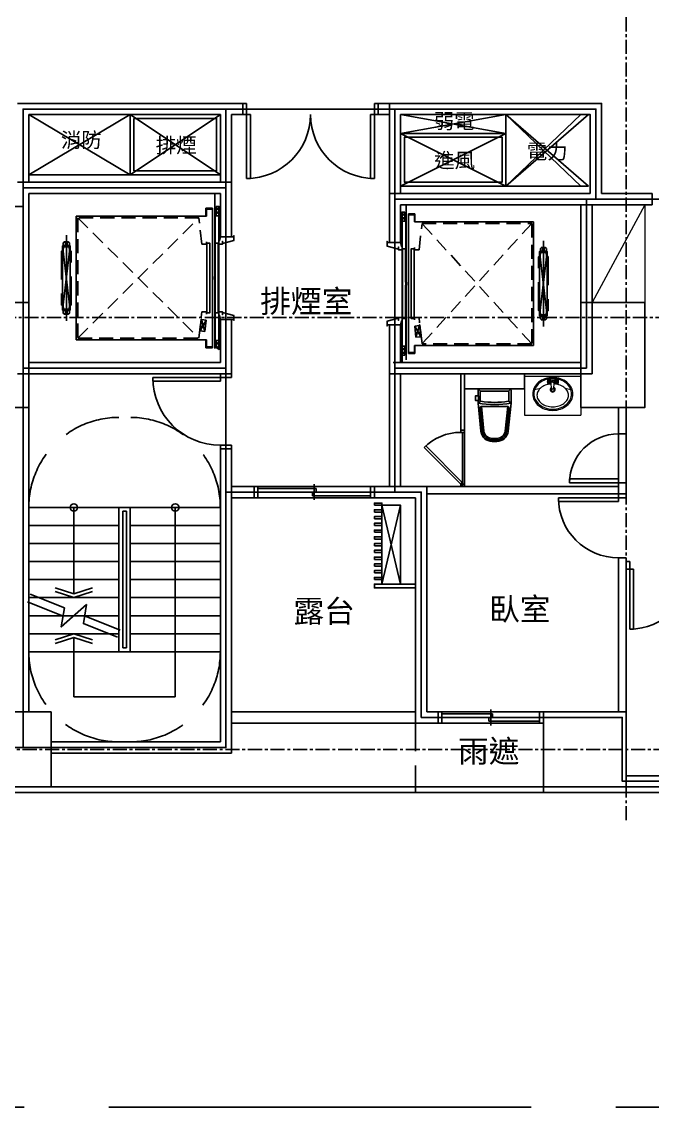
# Model space of a CAD drawing. Header units: millimetres. Extents: x -3377 to 119122, y -22007 to 15479.
# Drawn here: x 41051 to 41891, y 12158 to 13603 of the extents above; entities that cross this region are included whole.
import ezdxf
from ezdxf.enums import TextEntityAlignment as Align

# ---------------------------------------------------------------- set-up
doc = ezdxf.new("R2010")
doc.units = ezdxf.units.MM
doc.header["$LTSCALE"] = 150
doc.header["$MEASUREMENT"] = 0
for name, pattern in [('CENTER', [2, 1.25, -0.25, 0.25, -0.25]), ('CONTINOUS', [0]), ('DIVIDE2', [15.875, 6.35, -3.175, 0, -3.175, 0, -3.175]), ('DOT', [0.25, 0, -0.25]), ('HIDDEN', [0.375, 0.25, -0.125]), ('HIDDEN2', [0.1875, 0.125, -0.0625]), ('HIDDENX2', [0.75, 0.5, -0.25]), ('PHANTOM2', [31.75, 15.875, -3.175, 3.175, -3.175, 3.175, -3.175])]:
    doc.linetypes.add(name, pattern=pattern)
doc.layers.get('0').update_dxf_attribs({"plot": 0})
for name, color, linetype, plot in [('AREA', 3, 'Continuous', False), ('FUNITURE', 9, 'Continuous', False), ('S-ARCH', 252, 'Continuous', False)]:
    doc.layers.add(name, color=color, linetype=linetype, plot=plot)
for name, color, linetype in [('ASSLN', 8, 'Continuous'), ('BEAM', 251, 'DOT'), ('CENTER', 1, 'CENTER'), ('COL', 1, 'Continuous'), ('DIM1', 7, 'Continuous'), ('Duct', 1, 'Continuous'), ('FC-風管', 72, 'Continuous'), ('GRID', 5, 'CENTER'), ('HIDDEN', 2, 'HIDDEN'), ('OPEN', 4, 'Continuous'), ('OTHER', 4, 'Continuous'), ('STAIR', 4, 'Continuous'), ('STAIR3', 7, 'Continuous'), ('TEXT', 2, 'Continuous'), ('TOIL', 6, 'Continuous'), ('TOILET', 141, 'Continuous'), ('WALL', 2, 'Continuous'), ('WALL2', 3, 'Continuous'), ('WALL3', 4, 'Continuous'), ('機電修改', 1, 'Continuous')]:
    doc.layers.add(name, color=color, linetype=linetype)
doc.styles.add('HH', font='')
doc.styles.get('HH').set_extended_font_data('Microsoft JhengHei')

# ---------------------------------------------------------------- blocks, each defined once
blk = doc.blocks.new('A$C36C53BDF')
at = {"color": 252}
for p, q in [((-3272.06143, -199.13893), (-3407.06143, -279.13893)), ((-3407.06143, -199.13893), (-3272.06143, -279.13893)), ((-3272.06143, -199.13893), (-3407.06143, -279.13893)), ((-3407.06143, -199.13893), (-3272.06143, -279.13893)), ((-3152.06143, -199.13893), (-3272.06143, -279.13893)), ((-3152.06143, -279.13893), (-3272.06143, -199.13893)), ((-3272.06143, -199.13893), (-3272.06143, -279.13893)), ((-3152.06143, -199.13893), (-3272.06143, -279.13893)), ((-3152.06143, -279.13893), (-3272.06143, -199.13893)), ((-2772.06143, -224.13893), (-2772.06143, -199.13893)), ((-2772.06143, -224.13893), (-2912.06143, -294.13893)), ((-2772.06143, -294.13893), (-2912.06143, -224.13893)), ((-3152.06143, -279.13893), (-3407.06143, -279.13893)), ((-3152.06143, -279.13893), (-3407.06143, -279.13893)), ((-2672.06143, -294.13893), (-2912.06143, -294.13893)), ((-2672.06143, -294.13893), (-2912.06143, -294.13893)), ((-2829.56144, -622.13893), (-2829.56144, -694.13893)), ((-2827.06144, -694.13893), (-2827.06144, -622.13893)), ((-3347.06093, -837.14068), (-3347.06093, -722.14068)), ((-2722.06143, -1094.13893), (-3377.06143, -1094.13893)), ((-2367.06143, -1101.63893), (-3472.06143, -1101.63893))]:
    blk.add_line(p, q, dxfattribs=at)
at = {"color": 252, "ltscale": 10}
for p, q in [((-3153.91143, -333.63893), (-3153.91143, -321.63893)), ((-2910.21143, -341.13893), (-2910.21143, -329.13893)), ((-3153.91143, -499.63893), (-3153.91143, -511.63893)), ((-2910.21143, -507.13893), (-2910.21143, -529.13893))]:
    blk.add_line(p, q, dxfattribs=at)
at = {"color": 252, "linetype": 'HIDDEN2'}
for p, q in [((-3341.56143, -336.63893), (-3180.56143, -496.63893)), ((-3341.56143, -496.63893), (-3180.56143, -336.63893)), ((-2737.56143, -344.13893), (-2883.56143, -504.13893)), ((-2737.56143, -504.13893), (-2883.56143, -344.13893))]:
    blk.add_line(p, q, dxfattribs=at)
at = {"color": 252, "linetype": 'HIDDEN'}
blk.add_line((-2892.06143, -1009.13893), (-2892.06143, -1101.63893), dxfattribs=at)
at = {"color": 252}
for points in [[(-2772.06143, -199.13893), (-2912.06143, -224.13893)], [(-2912.06143, -199.13893), (-2772.06143, -224.13893), (-2912.06143, -224.13893)], [(-2672.06143, -199.13893), (-2772.06143, -294.13893)], [(-2672.06143, -294.13893), (-2772.06143, -199.13893)], [(-2772.06143, -224.13893), (-2772.06143, -294.13893)], [(-2912.06143, -294.13893), (-2672.06143, -294.13893)], [(-2912.06143, -719.13893), (-2937.06143, -719.13893), (-2937.06143, -824.13893), (-2912.06143, -824.13893), (-2912.06143, -719.13893), (-2937.06143, -824.13893), (-2937.06143, -719.13893), (-2912.06143, -824.13893)], [(-3322.26766, -829.08486), (-3347.06093, -837.14068), (-3371.8542, -829.08486)], [(-3322.26766, -834.08486), (-3347.06093, -842.14068), (-3371.8542, -834.08486)], [(-3371.8542, -898.19651), (-3347.06093, -890.14068), (-3322.26766, -898.19651)], [(-3371.8542, -903.19651), (-3347.06093, -895.14068), (-3322.26766, -903.19651)]]:
    blk.add_lwpolyline(points, dxfattribs=at)
at = {"color": 252, "linetype": 'PHANTOM2'}
for points in [[(-3162.56143, -416.63893), (-3162.56143, -325.13893), (-3170.56143, -325.13893), (-3170.56143, -334.13893), (-3344.06143, -334.13893), (-3344.06143, -499.13893), (-3170.56143, -499.13893), (-3170.56143, -508.13893), (-3162.56143, -508.13893), (-3162.56143, -416.63893)], [(-2901.56143, -424.13893), (-2901.56143, -332.63893), (-2893.56143, -332.63893), (-2893.56143, -341.63893), (-2735.06143, -341.63893), (-2735.06143, -506.63893), (-2893.56143, -506.63893), (-2893.56143, -515.63893), (-2901.56143, -515.63893), (-2901.56143, -424.13893)]]:
    blk.add_lwpolyline(points, dxfattribs=at)
at = {"color": 252, "linetype": 'DIVIDE2'}
for points in [[(-3171.16143, -499.13893), (-3171.16143, -509.53893), (-3162.56143, -509.53893), (-3162.56143, -323.73893), (-3171.16143, -323.73893), (-3171.16143, -334.13893)], [(-3153.09143, -466.83227), (-3153.09143, -509.13893), (-3159.09143, -509.13893), (-3159.09143, -324.13893), (-3153.09143, -324.13893), (-3153.09143, -366.4456)], [(-2911.03143, -474.33227), (-2911.03143, -516.63893), (-2905.03143, -516.63893), (-2905.03143, -331.63893), (-2911.03143, -331.63893), (-2911.03143, -373.9456)], [(-2892.96143, -506.63893), (-2892.96143, -517.03893), (-2901.56143, -517.03893), (-2901.56143, -331.23893), (-2892.96143, -331.23893), (-2892.96143, -341.63893)]]:
    blk.add_lwpolyline(points, dxfattribs=at)
at = {"color": 252, "linetype": 'PHANTOM2'}
for points in [[(-3159.56143, -504.13893), (-3159.56143, -329.13893), (-3154.26143, -329.13893), (-3154.26143, -504.13893)], [(-2904.56143, -511.63893), (-2904.56143, -336.63893), (-2909.86143, -336.63893), (-2909.86143, -511.63893)]]:
    blk.add_lwpolyline(points, close=True, dxfattribs=at)
at = {"color": 252, "ltscale": 10}
for points in [[(-3157.59143, -333.63893), (-3157.59143, -321.63893), (-3153.59143, -321.63893), (-3153.59143, -333.63893)], [(-2906.53143, -341.13893), (-2906.53143, -329.13893), (-2910.53143, -329.13893), (-2910.53143, -341.13893)], [(-3170.06143, -463.13893), (-3170.06143, -370.13893), (-3166.26143, -370.13893), (-3166.26143, -463.13893)], [(-2894.06143, -470.63893), (-2894.06143, -377.63893), (-2897.86143, -377.63893), (-2897.86143, -470.63893)], [(-3157.59143, -499.63893), (-3157.59143, -509.13893), (-3153.59143, -511.63893), (-3153.59143, -499.63893)], [(-2906.53143, -507.13893), (-2906.53143, -519.13893), (-2910.53143, -519.13893), (-2910.53143, -507.13893)]]:
    blk.add_lwpolyline(points, close=True, dxfattribs=at)
at = {"color": 252, "linetype": 'HIDDEN2'}
for points in [[(-3170.56143, -368.63893), (-3170.56143, -371.63893), (-3176.56143, -371.63893), (-3180.56143, -336.63893), (-3341.56143, -336.63893), (-3341.56143, -496.63893), (-3180.56143, -496.63893), (-3176.56143, -461.63893), (-3170.56143, -461.63893), (-3170.56143, -464.63893)], [(-2893.56143, -376.13893), (-2893.56143, -379.13893), (-2887.56143, -379.13893), (-2883.56143, -344.13893), (-2737.56143, -344.13893), (-2737.56143, -504.13893), (-2883.56143, -504.13893), (-2887.56143, -469.13893), (-2893.56143, -469.13893), (-2893.56143, -472.13893)], [(-3177.26648, -472.01595), (-3177.18169, -471.27075), (-3177.67849, -471.21423), (-3179.54384, -487.60845), (-3179.04705, -487.66497), (-3178.96226, -486.91978)], [(-3172.50393, -487.65462), (-3178.96226, -486.91978), (-3170.80815, -472.75078), (-3178.96226, -486.91978), (-3172.50393, -487.65462), (-3170.80815, -472.75078), (-3177.26648, -472.01595), (-3178.96226, -486.91978), (-3177.26648, -472.01595), (-3172.50393, -487.65462)], [(-2891.6053, -495.52844), (-2885.14548, -494.8068), (-2893.27061, -480.62117), (-2885.14548, -494.8068), (-2891.6053, -495.52844), (-2893.27061, -480.62117), (-2886.81079, -479.89953), (-2885.14548, -494.8068), (-2886.81079, -479.89953), (-2891.6053, -495.52844)], [(-2886.81079, -479.89953), (-2886.89406, -479.15417), (-2886.39715, -479.09866), (-2884.56531, -495.49666), (-2885.06221, -495.55217), (-2885.14548, -494.8068)]]:
    blk.add_lwpolyline(points, dxfattribs=at)
at = {"color": 252, "ltscale": 10}
for points in [[(-3152.06143, -360.13893), (-3152.06143, -361.63893), (-3153.26143, -367.23893), (-3154.26143, -367.23893), (-3154.26143, -371.63893), (-3149.26143, -371.63893), (-3149.26143, -367.73893), (-3149.26143, -370.63893), (-3134.06143, -366.63893), (-3134.06143, -360.13893), (-3134.06143, -361.63893), (-3137.06143, -361.63893), (-3137.06143, -360.13893), (-3137.06143, -361.63893), (-3152.06143, -361.63893)], [(-3362.06143, -373.63893), (-3352.06143, -373.63893), (-3362.06143, -459.63893), (-3352.06143, -373.63893), (-3362.06143, -373.63893), (-3362.06143, -459.63893), (-3352.06143, -459.63893), (-3352.06143, -373.63893), (-3352.06143, -459.63893), (-3362.06143, -373.63893)], [(-3159.86143, -416.63893), (-3159.86143, -414.83893), (-3158.76143, -414.83893), (-3158.76143, -370.13893), (-3154.76143, -370.13893), (-3154.76143, -463.13893), (-3158.76143, -463.13893), (-3158.76143, -418.43893), (-3159.86143, -418.43893), (-3159.86143, -416.63893)], [(-2912.06143, -367.63893), (-2912.06143, -369.13893), (-2910.86143, -374.73893), (-2909.86143, -374.73893), (-2909.86143, -379.13893), (-2914.86143, -379.13893), (-2914.86143, -375.23893), (-2914.86143, -378.13893), (-2930.06143, -374.13893), (-2930.06143, -367.63893), (-2930.06143, -369.13893), (-2927.06143, -369.13893), (-2927.06143, -367.63893), (-2927.06143, -369.13893), (-2912.06143, -369.13893)], [(-2904.26143, -424.13893), (-2904.26143, -422.33893), (-2905.36143, -422.33893), (-2905.36143, -377.63893), (-2909.36143, -377.63893), (-2909.36143, -470.63893), (-2905.36143, -470.63893), (-2905.36143, -425.93893), (-2904.26143, -425.93893), (-2904.26143, -424.13893)], [(-2717.06143, -381.13893), (-2727.06143, -381.13893), (-2717.06143, -467.13893), (-2727.06143, -381.13893), (-2717.06143, -381.13893), (-2717.06143, -467.13893), (-2727.06143, -467.13893), (-2727.06143, -381.13893), (-2727.06143, -467.13893), (-2717.06143, -381.13893)], [(-3152.06143, -473.13893), (-3152.06143, -471.63893), (-3153.26143, -466.03893), (-3154.26143, -466.03893), (-3154.26143, -461.63893), (-3149.26143, -461.63893), (-3149.26143, -465.53893), (-3149.26143, -462.63893), (-3134.06143, -466.63893), (-3134.06143, -473.13893), (-3134.06143, -471.63893), (-3137.06143, -471.63893), (-3137.06143, -473.13893), (-3137.06143, -471.63893), (-3152.06143, -471.63893)], [(-2912.06143, -480.63893), (-2912.06143, -479.13893), (-2910.86143, -473.53893), (-2909.86143, -473.53893), (-2909.86143, -469.13893), (-2914.86143, -469.13893), (-2914.86143, -473.03893), (-2914.86143, -470.13893), (-2930.06143, -474.13893), (-2930.06143, -480.63893), (-2930.06143, -479.13893), (-2927.06143, -479.13893), (-2927.06143, -480.63893), (-2927.06143, -479.13893), (-2912.06143, -479.13893)]]:
    blk.add_lwpolyline(points, dxfattribs=at)
for points in [[(-3353.06143, -373.18893), (-3361.06143, -373.18893), (-3361.06143, -369.83893), (-3359.56143, -368.33893), (-3358.16143, -368.33893), (-3358.16143, -371.93893, 0.4142135624), (-3357.96143, -372.13893), (-3356.16143, -372.13893, 0.4142135624), (-3355.96143, -371.93893), (-3355.96143, -368.33893), (-3354.56143, -368.33893), (-3353.06143, -369.83893), (-3353.06143, -373.63893), (-3361.06143, -373.63893), (-3361.06143, -373.18893)], [(-2726.06143, -380.68893), (-2718.06143, -380.68893), (-2718.06143, -377.33893), (-2719.56143, -375.83893), (-2720.96143, -375.83893), (-2720.96143, -379.43893, -0.4142135624), (-2721.16143, -379.63893), (-2722.96143, -379.63893, -0.4142135624), (-2723.16143, -379.43893), (-2723.16143, -375.83893), (-2724.56143, -375.83893), (-2726.06143, -377.33893), (-2726.06143, -381.13893), (-2718.06143, -381.13893), (-2718.06143, -380.68893)], [(-3353.06143, -460.08893), (-3361.06143, -460.08893), (-3361.06143, -463.43893), (-3359.56143, -464.93893), (-3358.16143, -464.93893), (-3358.16143, -461.33893, -0.4142135624), (-3357.96143, -461.13893), (-3356.16143, -461.13893, -0.4142135624), (-3355.96143, -461.33893), (-3355.96143, -464.93893), (-3354.56143, -464.93893), (-3353.06143, -463.43893), (-3353.06143, -459.63893), (-3361.06143, -459.63893), (-3361.06143, -460.08893)], [(-2726.06143, -467.58893), (-2718.06143, -467.58893), (-2718.06143, -470.93893), (-2719.56143, -472.43893), (-2720.96143, -472.43893), (-2720.96143, -468.83893, 0.4142135624), (-2721.16143, -468.63893), (-2722.96143, -468.63893, 0.4142135624), (-2723.16143, -468.83893), (-2723.16143, -472.43893), (-2724.56143, -472.43893), (-2726.06143, -470.93893), (-2726.06143, -467.13893), (-2718.06143, -467.13893), (-2718.06143, -467.58893)]]:
    blk.add_lwpolyline(points, format="xyb", dxfattribs=at)
for centre in [(-3155.39143, -325.13893), (-3155.39143, -325.13893), (-3155.39143, -330.13893), (-3155.39143, -330.13893), (-2908.73143, -332.63893), (-2908.73143, -332.63893), (-2908.73143, -337.63893), (-2908.73143, -337.63893), (-3155.39143, -503.13893), (-3155.39143, -503.13893), (-3155.39143, -508.13893), (-3155.39143, -508.13893), (-2908.73143, -510.63893), (-2908.73143, -510.63893), (-2908.73143, -515.63893), (-2908.73143, -515.63893)]:
    blk.add_circle(centre, 0.425, dxfattribs=at)
at = {"color": 252}
for centre in [(-3347.06069, -722.14069), (-3212.06027, -722.14068)]:
    blk.add_circle(centre, 5, dxfattribs=at)
at = {"color": 252, "linetype": 'HIDDENX2'}
for centre, start, end in [((-3287.06093, -722.14097), 90.00073809, 179.99986305), ((-3272.06077, -722.14097), 0.00013695, 89.99926191), ((-3287.06093, -914.13893), 180.00083621, 270.00333719), ((-3272.04452, -914.13893), 269.99666281, 359.99916379)]:
    blk.add_arc(centre, 120, start, end, dxfattribs=at)
at = {"layer": 'AREA', "color": 252}
for points in [[(-3734.56144, -1041.63893), (-3144.56143, -1041.63893), (-3144.56143, -701.63893), (-2884.56143, -701.63893), (-2884.56143, -726.63893), (-2884.56143, -1001.63893), (-2727.06143, -1001.63893), (-2617.06143, -1001.63893), (-2617.06143, -1086.63893), (-1609.56143, -1086.63893), (-1609.56143, -766.63893), (-1747.06143, -766.63893), (-1747.06143, -456.63893), (-1609.56143, -456.63893), (-1609.56143, 48.36107)], [(-2652.06143, -191.63893), (-3414.56143, -191.63893), (-3414.56143, -1041.63893), (-3144.56143, -1041.63893), (-3144.56143, -701.63893), (-2919.56143, -701.63893), (-2919.56143, -311.63893), (-2652.06143, -311.63893), (-2652.06143, -191.63893)]]:
    blk.add_lwpolyline(points, dxfattribs=at)
for points in [[(-3284.56143, 33.36107), (-3414.56143, 33.36107), (-3414.56143, 118.36107), (-3639.56143, 118.36107), (-3639.56143, -321.63893), (-3414.56143, -321.63893), (-3414.56143, -296.63893), (-3414.56143, -191.63893), (-3144.56143, -191.63893), (-2929.56143, -191.63893), (-2652.06143, -191.63893), (-2652.06143, -311.63893), (-2412.06143, -311.63893), (-2412.06143, 118.36107), (-2652.06143, 118.36107), (-2652.06143, 33.36107)], [(-3414.56143, -1041.63893), (-3144.56143, -1041.63893), (-3144.56143, -709.13893), (-3144.56143, -701.63893), (-2919.56143, -701.63893), (-2919.56143, -536.63893), (-2919.56143, -311.63893), (-2652.06143, -311.63893), (-2652.06143, -191.63893), (-3414.56143, -191.63893), (-3414.56143, -296.63893), (-3144.56143, -296.63893), (-3144.56143, -536.63893), (-3414.56143, -536.63893)], [(-3144.56143, -296.63893), (-3414.56143, -296.63893), (-3414.56143, -191.63893), (-3144.56143, -191.63893)], [(-2919.56143, -311.63893), (-2652.06143, -311.63893), (-2652.06143, -191.63893), (-2919.56143, -191.63893)], [(-2664.56143, -536.63893), (-2919.56143, -536.63893), (-2919.56143, -311.63893), (-2664.56143, -311.63893)], [(-3734.56144, -1086.63893), (-3734.56144, -1041.63893), (-3472.06143, -1041.63893), (-3414.56143, -1041.63893), (-3414.56143, -536.63893), (-3414.56143, -321.63893), (-3639.56143, -321.63893), (-3639.56143, -456.63893), (-4289.56143, -456.63893), (-4289.56143, -1086.63893), (-3757.06144, -1086.63893)], [(-3144.56143, -1041.63893), (-3414.56143, -1041.63893), (-3414.56143, -536.63893), (-3144.56143, -536.63893)]]:
    blk.add_lwpolyline(points, close=True, dxfattribs=at)
at = {"layer": 'ASSLN', "color": 252}
for points in [[(-2947.06143, -719.13893), (-2947.06143, -716.13893), (-2937.06143, -716.13893), (-2937.06143, -719.13893)], [(-2947.06143, -728.13893), (-2947.06143, -725.13893), (-2937.06143, -725.13893), (-2937.06143, -728.13893)], [(-2947.06143, -737.13893), (-2947.06143, -734.13893), (-2937.06143, -734.13893), (-2937.06143, -737.13893)], [(-2947.06143, -746.13893), (-2947.06143, -743.13893), (-2937.06143, -743.13893), (-2937.06143, -746.13893)], [(-2947.06143, -755.13893), (-2947.06143, -752.13893), (-2937.06143, -752.13893), (-2937.06143, -755.13893)], [(-2947.06143, -764.13893), (-2947.06143, -761.13893), (-2937.06143, -761.13893), (-2937.06143, -764.13893)], [(-2947.06143, -773.13893), (-2947.06143, -770.13893), (-2937.06143, -770.13893), (-2937.06143, -773.13893)], [(-2947.06143, -782.13893), (-2947.06143, -779.13893), (-2937.06143, -779.13893), (-2937.06143, -782.13893)], [(-2947.06143, -791.13893), (-2947.06143, -788.13893), (-2937.06143, -788.13893), (-2937.06143, -791.13893)], [(-2947.06143, -800.13893), (-2947.06143, -797.13893), (-2937.06143, -797.13893), (-2937.06143, -800.13893)], [(-2947.06143, -809.13893), (-2947.06143, -806.13893), (-2937.06143, -806.13893), (-2937.06143, -809.13893)], [(-2947.06143, -818.13893), (-2947.06143, -815.13893), (-2937.06143, -815.13893), (-2937.06143, -818.13893)]]:
    blk.add_lwpolyline(points, close=True, dxfattribs=at)
blk.add_lwpolyline([(-2892.06143, -829.13893), (-2947.06143, -829.13893), (-2947.06143, -824.13893), (-2892.06143, -824.13893)], dxfattribs=at)
at = {"layer": 'BEAM', "color": 252, "linetype": 'HIDDEN'}
for p, q in [((-3159.56143, -304.13893), (-3159.56143, -529.13893)), ((-2904.56143, -319.13893), (-2904.56143, -529.13893))]:
    blk.add_line(p, q, dxfattribs=at)
at = {"layer": 'CENTER', "color": 252}
for p, q in [((-3357.06143, -473.71582), (-3357.06143, -359.56205)), ((-2722.06143, -481.21582), (-2722.06143, -367.06205))]:
    blk.add_line(p, q, dxfattribs=at)
at = {"layer": 'COL', "color": 252}
for points in [[(-3492.06143, -449.13893), (-3407.06143, -449.13893), (-3407.06143, -589.13893), (-3492.06143, -589.13893)], [(-2672.06143, -449.1421), (-2587.06143, -449.1421), (-2587.06143, -589.13893), (-2672.06143, -589.13893)], [(-3377.06143, -994.13893), (-3487.06143, -994.13893), (-3487.06143, -1094.13893), (-3377.06143, -1094.13893)], [(-2722.06143, -994.13893), (-2612.06143, -994.13893), (-2612.06143, -1094.13893), (-2722.06143, -1094.13893)]]:
    blk.add_lwpolyline(points, close=True, dxfattribs=at)
at = {"layer": 'DIM1', "color": 252}
blk.add_line((-2722.06143, -1094.13893), (-2722.06143, -1101.63893), dxfattribs=at)
at = {"layer": 'Duct', "color": 252, "linetype": 'CENTER', "ltscale": 3}
blk.add_lwpolyline([(-6745.41025, -1520.6234), (-6745.39857, -263.40182), (-6745.41634, 1324.09069), (-937.16143, 1323.96107), (-937.68053, -263.48932), (-938.09514, -1520.6234), (-3919.88184, -1520.62051)], close=True, dxfattribs=at)
blk.add_lwpolyline([(-6745.41025, -1520.6234), (-6745.39857, -263.40182), (-6745.41634, 1324.09069), (-937.16143, 1323.96107), (-937.68053, -263.48932), (-938.09514, -1520.6234), (-3919.88184, -1520.62051)], close=True, dxfattribs=at)
at = {"layer": 'FC-風管', "color": 252, "elevation": 1.07354}
blk.add_lwpolyline([(-3267.06143, -204.13893), (-3157.06143, -204.13893), (-3157.06143, -274.13893), (-3267.06143, -274.13893)], close=True, dxfattribs=at)
at = {"layer": 'FC-風管', "color": 252}
blk.add_lwpolyline([(-2907.06143, -289.13893), (-2907.06143, -229.13893), (-2777.06143, -229.13893), (-2777.06143, -289.13893), (-2907.19559, -289.13893)], dxfattribs=at)
at = {"layer": 'FUNITURE', "color": 252, "lineweight": 5, "ltscale": 0.5}
blk.add_lwpolyline([(-2587.06143, -319.13893), (-2587.06143, -449.1421), (-2657.06143, -449.1421), (-2657.06143, -319.13893), (-2587.06143, -319.13893), (-2657.06143, -449.1421)], dxfattribs=at)
at = {"layer": 'GRID', "color": 252, "ltscale": 0.1}
for p, q in [((-2612.06143, -1138.31489), (-2612.06143, 1532.02051)), ((-4852.80253, -469.13893), (-1061.07926, -469.13893)), ((-4885.30253, -1044.13893), (-1093.57926, -1044.13893))]:
    blk.add_line(p, q, dxfattribs=at)
at = {"layer": 'HIDDEN', "color": 252}
for points in [[(-3363.56143, -381.13893), (-3363.56143, -452.13893, 0.4142135624), (-3363.06143, -452.63893), (-3361.61393, -452.63893, -0.3853135861), (-3361.11641, -453.08918), (-3360.65646, -457.68869, 0.3853135861), (-3360.15894, -458.13893), (-3353.96393, -458.13893, 0.3853135861), (-3353.46641, -457.68869), (-3353.00646, -453.08918, -0.3853135861), (-3352.50894, -452.63893), (-3351.06143, -452.63893, 0.4142135624), (-3350.56143, -452.13893), (-3350.56143, -381.13893, 0.4142135624), (-3351.06143, -380.63893), (-3352.50894, -380.63893, -0.3853135861), (-3353.00646, -380.18869), (-3353.46641, -375.58918, 0.3853135861), (-3353.96393, -375.13893), (-3360.15894, -375.13893, 0.3853135861), (-3360.65646, -375.58918), (-3361.11641, -380.18869, -0.3853135861), (-3361.61393, -380.63893), (-3363.06143, -380.63893, 0.4142135624), (-3363.56143, -381.13893, 1)], [(-2715.56143, -388.63893), (-2715.56143, -459.63893, -0.4142135624), (-2716.06143, -460.13893), (-2717.50894, -460.13893, 0.3853135861), (-2718.00646, -460.58918), (-2718.46641, -465.18869, -0.3853135861), (-2718.96393, -465.63893), (-2725.15894, -465.63893, -0.3853135861), (-2725.65646, -465.18869), (-2726.11641, -460.58918, 0.3853135861), (-2726.61393, -460.13893), (-2728.06143, -460.13893, -0.4142135624), (-2728.56143, -459.63893), (-2728.56143, -388.63893, -0.4142135624), (-2728.06143, -388.13893), (-2726.61393, -388.13893, 0.3853135861), (-2726.11641, -387.68869), (-2725.65646, -383.08918, -0.3853135861), (-2725.15894, -382.63893), (-2718.96393, -382.63893, -0.3853135861), (-2718.46641, -383.08918), (-2718.00646, -387.68869, 0.3853135861), (-2717.50894, -388.13893), (-2716.06143, -388.13893, -0.4142135624), (-2715.56143, -388.63893, -1)]]:
    blk.add_lwpolyline(points, format="xyb", dxfattribs=at)
at = {"layer": 'OPEN', "color": 252, "linetype": 'Continuous'}
for p, q in [((-3117.06143, -184.13893), (-3122.06143, -184.13893)), ((-3117.06143, -199.13893), (-3117.06143, -184.13893)), ((-2947.06143, -199.13893), (-2947.06143, -184.13893)), ((-2947.06143, -184.13893), (-2942.06143, -184.13893)), ((-3122.06143, -199.13893), (-3117.06143, -199.13893)), ((-3117.06143, -199.13893), (-3117.06143, -284.13893)), ((-3112.06143, -199.13893), (-3117.06143, -199.13893)), ((-3112.06143, -284.13893), (-3112.06143, -199.13893)), ((-2952.06143, -284.13893), (-2952.06143, -199.13893)), ((-2952.06143, -199.13893), (-2947.06143, -199.13893)), ((-2942.06143, -199.13893), (-2947.06143, -199.13893)), ((-2947.06143, -199.13893), (-2947.06143, -284.13893)), ((-3117.06143, -284.13893), (-3112.06143, -284.13893)), ((-2947.06143, -284.13893), (-2952.06143, -284.13893)), ((-3152.06143, -549.13893), (-3242.06143, -549.13893)), ((-3242.06143, -549.13893), (-3242.06143, -554.13893)), ((-3152.06143, -544.13893), (-3152.06143, -549.13893)), ((-3152.06143, -549.13893), (-3137.06143, -549.13893)), ((-3152.06143, -554.13893), (-3152.06143, -549.13893)), ((-3137.06143, -549.13893), (-3137.06143, -544.13893)), ((-3242.06143, -554.13893), (-3152.06143, -554.13893)), ((-2832.06144, -619.13893), (-2832.06144, -622.13893)), ((-2827.06144, -622.13893), (-2827.06144, -619.13893)), ((-2622.06143, -619.13893), (-2622.06143, -624.13893)), ((-2612.06143, -624.13893), (-2612.06143, -619.13893)), ((-2832.06144, -622.13893), (-2827.06144, -622.13893)), ((-2622.06143, -624.13893), (-2612.06143, -624.13893)), ((-2622.06143, -689.13893), (-2622.06143, -624.13893)), ((-2612.06143, -624.13893), (-2612.06143, -689.13893)), ((-3152.06143, -644.13893), (-3152.06143, -639.13893)), ((-3152.06143, -639.13893), (-3137.06143, -639.13893)), ((-3137.06143, -639.13893), (-3137.06143, -644.13893)), ((-2880.8518, -642.34856), (-2878.73048, -640.22724)), ((-2832.06144, -691.13893), (-2880.8518, -642.34856)), ((-2878.73048, -640.22724), (-2829.94012, -689.01761)), ((-2829.94012, -689.01761), (-2832.06144, -691.13893)), ((-2832.06144, -694.13893), (-2832.06144, -691.13893)), ((-2832.06144, -691.13893), (-2827.06144, -691.13893)), ((-2827.06144, -691.13893), (-2827.06144, -694.13893)), ((-2687.06143, -689.13893), (-2687.06143, -684.13893)), ((-2687.06143, -684.13893), (-2622.06143, -684.13893)), ((-2622.06143, -689.13893), (-2687.06143, -689.13893)), ((-2622.06143, -684.13893), (-2622.06143, -689.13893)), ((-2622.06143, -694.13893), (-2622.06143, -689.13893)), ((-2622.06143, -689.13893), (-2612.06143, -689.13893)), ((-2612.06143, -689.13893), (-2612.06143, -694.13893)), ((-2622.06143, -704.13893), (-2622.06143, -709.13893)), ((-2612.06143, -709.13893), (-2612.06143, -704.13893)), ((-2622.06143, -709.13893), (-2702.06143, -709.13893)), ((-2702.06143, -709.13893), (-2702.06143, -714.13893)), ((-2702.06143, -714.13893), (-2622.06143, -714.13893)), ((-2622.06143, -709.13893), (-2612.06143, -709.13893)), ((-2622.06143, -714.13893), (-2622.06143, -709.13893)), ((-2622.06143, -794.13893), (-2622.06143, -789.13893)), ((-2622.06143, -789.13893), (-2612.06143, -789.13893)), ((-2612.06143, -789.13893), (-2612.06143, -794.13893)), ((-2607.06143, -794.13893), (-2612.06143, -794.13893)), ((-2607.06143, -804.13893), (-2607.06143, -794.13893)), ((-2612.06143, -804.13893), (-2607.06143, -804.13893)), ((-2607.06143, -804.13893), (-2607.06143, -884.13893)), ((-2602.06143, -804.13893), (-2607.06143, -804.13893)), ((-2602.06143, -884.13893), (-2602.06143, -804.13893)), ((-2607.06143, -884.13893), (-2602.06143, -884.13893)), ((-2862.06143, -994.13893, 1.07354), (-2857.06143, -994.13893, 1.07354)), ((-2857.06143, -994.13893, 1.07354), (-2857.06143, -1009.13893, 1.07354)), ((-2727.06143, -994.13893, 1.07354), (-2857.06143, -994.13893, 1.07354)), ((-2857.06143, -996.63893, 1.07354), (-2789.56143, -996.63893, 1.07354)), ((-2792.06143, -1012.13893, 1.07354), (-2792.06143, -991.13893, 1.07354)), ((-2789.56143, -996.63893, 1.07354), (-2789.56143, -1001.63893, 1.07354)), ((-2722.06143, -994.13893, 1.07354), (-2727.06143, -994.13893, 1.07354)), ((-2727.06143, -994.13893, 1.07354), (-2727.06143, -1009.13893, 1.07354)), ((-2857.06143, -1009.13893, 1.07354), (-2862.06143, -1009.13893, 1.07354)), ((-2727.06143, -1001.63893, 1.07354), (-2857.06143, -1001.63893, 1.07354)), ((-2857.06143, -1009.13893, 1.07354), (-2727.06143, -1009.13893, 1.07354)), ((-2794.56143, -1006.63893, 1.07354), (-2794.56143, -1001.63893, 1.07354)), ((-2727.06143, -1006.63893, 1.07354), (-2794.56143, -1006.63893, 1.07354)), ((-2727.06143, -1009.13893, 1.07354), (-2722.06143, -1009.13893, 1.07354))]:
    blk.add_line(p, q, dxfattribs=at)
at = {"layer": 'OPEN', "color": 252}
for p, q in [((-2832.06144, -619.13893), (-2832.06143, -544.13893)), ((-2827.06144, -619.13893), (-2827.06143, -544.13893)), ((-2832.06144, -619.13892), (-2827.06144, -619.13892))]:
    blk.add_line(p, q, dxfattribs=at)
at = {"layer": 'OPEN', "color": 252, "linetype": 'Continuous', "lineweight": -2}
for p, q in [((-3027.06143, -712.13893, 1.07354), (-3027.06143, -691.13893, 1.07354)), ((-3107.06143, -694.13893, 1.07354), (-3102.06143, -694.13893, 1.07354)), ((-3102.06143, -694.13893, 1.07354), (-3102.06143, -709.13893, 1.07354)), ((-2952.06143, -694.13893, 1.07354), (-3102.06143, -694.13893, 1.07354)), ((-3102.06143, -696.63893, 1.07354), (-3024.56143, -696.63893, 1.07354)), ((-2952.06143, -701.63893, 1.07354), (-3102.06143, -701.63893, 1.07354)), ((-3029.56143, -706.63893, 1.07354), (-3029.56143, -701.63893, 1.07354)), ((-2952.06143, -706.63893, 1.07354), (-3029.56143, -706.63893, 1.07354)), ((-3024.56143, -696.63893, 1.07354), (-3024.56143, -701.63893, 1.07354)), ((-2947.06143, -694.13893, 1.07354), (-2952.06143, -694.13893, 1.07354)), ((-2952.06143, -694.13893, 1.07354), (-2952.06143, -709.13893, 1.07354)), ((-3102.06143, -709.13893, 1.07354), (-3107.06143, -709.13893, 1.07354)), ((-3102.06143, -709.13893, 1.07354), (-2952.06143, -709.13893, 1.07354)), ((-2952.06143, -709.13893, 1.07354), (-2947.06143, -709.13893, 1.07354))]:
    blk.add_line(p, q, dxfattribs=at)
at = {"layer": 'OPEN', "color": 252, "linetype": 'Continuous'}
for centre, radius, start, end in [((-3117.06143, -199.13893), 85, 270, 0), ((-2947.06143, -199.13893), 85, 180, 270), ((-3152.06143, -549.13893), 90, 180, 270), ((-2832.06144, -691.13893), 69, 90, 135), ((-2622.06143, -689.13893), 65, 90, 180), ((-2622.06143, -709.13893), 80, 180, 270), ((-2607.06143, -804.13893), 80, 270, 0)]:
    blk.add_arc(centre, radius, start, end, dxfattribs=at)
at = {"layer": 'OTHER', "color": 252}
for p, q in [((-3408.91789, -847.78375), (-3361.33627, -866.8164)), ((-3285.20397, -885.4983), (-3332.7856, -866.46565))]:
    blk.add_line(p, q, dxfattribs=at)
blk.add_lwpolyline([(-3405.20397, -837.4983), (-3359.71142, -855.69532), (-3363.77351, -880.99631), (-3330.34835, -851.28506), (-3334.41043, -876.58605), (-3288.91788, -894.78307)], dxfattribs=at)
at = {"layer": 'STAIR', "color": 252, "linetype": 'CONTINOUS'}
for p, q in [((-3287.06093, -722.14068), (-3407.06093, -722.14068)), ((-3287.06118, -722.14068), (-3287.06117, -833.16342)), ((-3272.06052, -722.14068), (-3287.06118, -722.14068)), ((-3272.06027, -914.14068), (-3272.06051, -722.14068)), ((-3272.06027, -722.14068), (-3152.06026, -722.14068)), ((-3282.06118, -727.14068), (-3282.06117, -834.42907)), ((-3277.06052, -727.14068), (-3282.06118, -727.14068)), ((-3277.06027, -909.14068), (-3277.06051, -727.14068)), ((-3287.06093, -746.14068), (-3407.06093, -746.14068)), ((-3272.06027, -746.14068), (-3152.06026, -746.14068)), ((-3287.06093, -770.14068), (-3407.06093, -770.14068)), ((-3272.06027, -770.14068), (-3152.06026, -770.14068)), ((-3287.06093, -794.14068), (-3407.06093, -794.14068)), ((-3272.06027, -794.14068), (-3152.06026, -794.14068)), ((-3287.06093, -818.14068), (-3407.06093, -818.14068)), ((-3272.06027, -818.14068), (-3152.06026, -818.14068)), ((-3287.06117, -833.16342), (-3287.06093, -914.14068)), ((-3282.06117, -834.42907), (-3282.06093, -909.14068)), ((-3287.06093, -842.14068), (-3407.06093, -842.14068)), ((-3287.06093, -842.14068), (-3407.06093, -842.14068)), ((-3272.06027, -842.14068), (-3152.06026, -842.14068)), ((-3272.06027, -842.14068), (-3152.06026, -842.14068)), ((-3287.06093, -866.14068), (-3407.06093, -866.14068)), ((-3272.06027, -866.14068), (-3152.06025, -866.14068)), ((-3287.06093, -890.14068), (-3407.06093, -890.14068)), ((-3287.06093, -890.14068), (-3407.06093, -890.14068)), ((-3272.06027, -890.14068), (-3152.06025, -890.14068)), ((-3272.06027, -890.14068), (-3152.06025, -890.14068)), ((-3282.06093, -909.14068), (-3277.06027, -909.14068)), ((-3287.06093, -914.14068), (-3407.06093, -914.14068)), ((-3287.06093, -914.14068), (-3272.06027, -914.14068)), ((-3272.06027, -914.14068), (-3152.06024, -914.14068))]:
    blk.add_line(p, q, dxfattribs=at)
at = {"layer": 'STAIR3', "color": 252}
for p, q in [((-3212.06052, -722.14068), (-3212.06051, -974.14054)), ((-3347.06117, -974.14054), (-3347.06117, -895.14076)), ((-3212.06051, -974.14054), (-3347.06117, -974.14054))]:
    blk.add_line(p, q, dxfattribs=at)
at = {"layer": 'TOIL', "color": 252}
for p, q in [((-2808.42516, -573.50495), (-2809.06143, -573.50495)), ((-2805.76854, -567.43169), (-2808.47565, -564.72458)), ((-2808.42516, -573.50495), (-2808.42516, -579.50495)), ((-2806.06143, -568.1388), (-2806.06143, -579.75784)), ((-2769.06143, -567.1388), (-2805.06143, -567.1388)), ((-2768.35433, -567.43169), (-2765.64722, -564.72458)), ((-2768.06143, -568.1388), (-2768.06143, -579.75784)), ((-2808.42516, -579.50495), (-2809.06143, -579.50495)), ((-2805.82056, -580.40878), (-2809.06143, -583.1388)), ((-2808.42516, -579.50495), (-2808.42516, -579.50495)), ((-2808.42516, -579.50495), (-2808.42516, -579.50495)), ((-2808.42516, -579.50495), (-2808.42516, -579.50495)), ((-2808.42516, -579.50495), (-2808.42516, -579.50495)), ((-2806.34333, -589.85102), (-2803.1148, -620.50064)), ((-2804.56384, -587.65251), (-2801.1258, -620.29113)), ((-2769.76854, -587.64151), (-2804.35433, -587.64151)), ((-2769.55902, -587.65251), (-2772.99707, -620.29113)), ((-2767.77954, -589.85102), (-2771.00807, -620.50064)), ((-2768.30231, -580.40878), (-2765.06143, -583.1388)), ((-2783.93654, -630.1388), (-2790.18633, -630.1388)), ((-2783.93654, -632.1388), (-2790.18633, -632.1388))]:
    blk.add_line(p, q, dxfattribs=at)
blk.add_lwpolyline([(-2747.06143, -544.1388), (-2747.06143, -564.1388), (-2827.06143, -564.1388)], dxfattribs=at)
at = {"layer": 'TOIL', "color": 252, "elevation": 0}
blk.add_lwpolyline([(-2809.06143, -573.50495), (-2812.42516, -573.50495), (-2812.42516, -579.50495), (-2809.06143, -579.50495), (-2809.06143, -583.1388), (-2805.10379, -620.71015, 0.3837981074), (-2790.18633, -634.1388), (-2783.93654, -634.1388, 0.3837981074), (-2769.01907, -620.71015), (-2765.06143, -583.1388), (-2765.06143, -566.1388, 0.4142135624), (-2767.06143, -564.1388), (-2807.06143, -564.1388, 0.4142135624), (-2809.06143, -566.1388)], format="xyb", close=True, dxfattribs=at)
at = {"layer": 'TOIL', "color": 252}
for centre, radius, start, end in [((-2805.06143, -568.1388), 1, 90, 180), ((-2769.06143, -568.1388), 1, 0, 90), ((-2787.06143, -463.1388), 122, 259.61114218, 280.38885782), ((-2804.35433, -589.64151), 2, 90, 186.01316932), ((-2805.06143, -579.75784), 1, 180, 261.22571035), ((-2787.06143, -463.1388), 119, 261.22571035, 278.77428965), ((-2769.76854, -589.64151), 2, 353.98683068, 90), ((-2769.06143, -579.75784), 1, 278.77428965, 0), ((-2790.18633, -619.1388), 13, 186.01316932, 270), ((-2790.18633, -619.1388), 11, 186.01316932, 270), ((-2783.93654, -619.1388), 11, 270, 353.98683068), ((-2783.93654, -619.1388), 13, 270, 353.98683068)]:
    blk.add_arc(centre, radius, start, end, dxfattribs=at)
at = {"layer": 'TOILET', "color": 252, "lineweight": 13}
for p, q in [((-2747.06144, -547.1388), (-2672.06143, -547.13893)), ((-2672.06143, -544.13893), (-2747.06143, -544.1388)), ((-2747.06143, -544.1388), (-2747.06143, -599.1388)), ((-2672.06143, -544.13893), (-2672.06143, -599.1388)), ((-2733.64314, -565.13948), (-2725.93646, -563.23034)), ((-2716.72082, -552.25274), (-2716.72083, -557.02562)), ((-2716.72083, -554.63918), (-2711.94795, -554.63919)), ((-2716.72083, -557.02562), (-2711.57507, -557.02563)), ((-2716.72082, -552.25274), (-2702.40219, -552.25277)), ((-2716.02186, -556.32665), (-2712.64692, -552.95172)), ((-2712.64692, -556.32666), (-2716.02185, -552.95172)), ((-2714.33438, -552.25275), (-2714.33439, -557.02563)), ((-2711.11682, -562.89142), (-2711.94795, -552.25275)), ((-2708.00623, -562.89142), (-2707.17507, -552.25276)), ((-2707.54796, -557.02564), (-2702.4022, -557.02565)), ((-2707.17507, -554.6392), (-2702.4022, -554.63921)), ((-2706.47611, -556.32667), (-2703.10117, -552.95174)), ((-2703.10117, -556.32667), (-2706.4761, -552.95173)), ((-2704.78863, -552.25277), (-2704.78864, -557.02564)), ((-2702.40219, -552.25277), (-2702.4022, -557.02565)), ((-2693.18659, -563.2304), (-2685.47992, -565.13957)), ((-2747.06143, -599.1388), (-2672.06153, -599.13894))]:
    blk.add_line(p, q, dxfattribs=at)
for centre, radius in [((-2714.33439, -554.63919), 2.38644), ((-2709.56153, -554.6392), 0.95458), ((-2704.78864, -554.6392), 2.38644)]:
    blk.add_circle(centre, radius, dxfattribs=at)
for centre, radius, start, end in [((-2709.56155, -581.35984), 32.4481, 89.99991124, 108.79058558), ((-2709.56157, -581.35984), 32.4481, 71.2092088, 89.99988324), ((-2718.13316, -570.86696), 18.15639, 153.23991205, 179.99989718), ((-2718.13326, -570.86696), 16.53362, 153.23991239, 179.99989718), ((-2713.99442, -572.954), 22.79166, 129.40051516, 153.23996129), ((-2713.99442, -572.954), 21.16889, 129.4005153, 153.23996143), ((-2714.61858, -575.44128), 16.64936, 126.02722595, 150.33654541), ((-2711.30943, -576.22268), 27.02173, 108.7906193, 129.40055236), ((-2711.30943, -576.22268), 25.39895, 108.790613, 129.40054606), ((-2711.5605, -579.64611), 21.84864, 106.76458557, 126.02731698), ((-2709.56155, -581.35984), 30.82531, 89.99991368, 108.79058802), ((-2709.56155, -586.28175), 28.77883, 93.92705423, 106.76459596), ((-2709.56153, -565.13952), 3.34101, 118.77822119, 61.22157319), ((-2709.56153, -565.13952), 2.38644, 129.07274519, 50.92704919), ((-2709.56153, -562.89142), 1.55529, 179.99989719, 359.99989719), ((-2709.56157, -581.35984), 30.82532, 71.20920725, 89.99988159), ((-2709.56159, -586.28175), 28.77883, 73.23519842, 86.07274015), ((-2707.56262, -579.64612), 21.84864, 53.9724774, 73.23520881), ((-2707.81367, -576.22268), 25.39894, 50.59924539, 71.20917845), ((-2707.81368, -576.22268), 27.02173, 50.59924202, 71.20917508), ((-2704.50452, -575.4413), 16.64937, 29.66325478, 53.97257424), ((-2705.12867, -572.95402), 21.16889, 26.75983783, 50.59928397), ((-2705.12867, -572.95402), 22.79166, 26.75983309, 50.59927922), ((-2700.98982, -570.86699), 16.53361, 359.9998972, 26.75987504), ((-2700.98982, -570.86699), 18.15639, 359.99989718, 26.75988233), ((-2718.13316, -570.86696), 18.15639, 179.99989718, 206.75988384), ((-2718.13326, -570.86696), 16.53361, 179.99989718, 206.75988365), ((-2719.29811, -572.7761), 11.2641, 150.33645145, 179.99993373), ((-2719.29811, -572.77612), 11.26409, 179.99986306, 209.66334536), ((-2699.82498, -572.77615), 11.26409, 330.33645819, 359.99994047), ((-2699.82498, -572.77614), 11.2641, 359.99985147, 29.66333377), ((-2700.98982, -570.86699), 16.53361, 333.23991769, 359.99989718), ((-2700.98982, -570.86699), 18.15639, 333.23991054, 359.99989718), ((-2713.99441, -568.77994), 22.79166, 206.75982946, 230.59927559), ((-2713.99441, -568.77993), 21.16889, 206.75983295, 230.59927908), ((-2714.61857, -570.11096), 16.64936, 209.66324897, 233.97256843), ((-2711.30941, -565.51127), 27.02172, 230.59924696, 251.20918002), ((-2711.30941, -565.51127), 25.39895, 230.59924832, 251.20918138), ((-2711.56047, -565.90614), 21.84864, 233.9724774, 253.23520881), ((-2709.56151, -560.37411), 32.4481, 251.20920371, 269.99987812), ((-2709.56151, -560.37412), 30.82531, 251.209201, 269.9998754), ((-2709.56154, -559.27075), 28.77859, 253.23513056, 269.9999319), ((-2709.56153, -560.37411), 30.82532, 269.99991815, 288.7905925), ((-2709.56153, -560.37411), 32.4481, 269.99991633, 288.79059067), ((-2709.5615, -559.27075), 28.77859, 269.99986252, 286.76466382), ((-2707.56259, -565.90614), 21.84864, 286.76458557, 306.02731698), ((-2707.81365, -565.51128), 25.39894, 288.79061593, 309.40054899), ((-2707.81365, -565.51127), 27.02172, 288.79061436, 309.40054742), ((-2704.50451, -570.11097), 16.64937, 306.02722014, 330.3365396), ((-2705.12867, -568.77995), 21.16889, 309.40051041, 333.23995655), ((-2705.12866, -568.77995), 22.79166, 309.40051879, 333.23996492)]:
    blk.add_arc(centre, radius, start, end, dxfattribs=at)
at = {"layer": 'WALL', "color": 252}
for p, q in [((-3422.06143, -184.13893), (-3122.06143, -184.13893)), ((-3122.06143, -184.13893), (-3122.06143, -199.13893)), ((-2942.06143, -184.13893), (-2942.06143, -199.13893)), ((-2942.06143, -184.13893), (-2927.06143, -184.13893)), ((-2644.56143, -184.13893), (-2644.56143, -304.13893)), ((-3407.06143, -289.13893), (-3407.06143, -199.13893)), ((-3407.06143, -199.13893), (-3152.06143, -199.13893)), ((-3152.06143, -289.13893), (-3152.06143, -199.13893)), ((-3137.06143, -296.63893), (-3137.06143, -199.13893)), ((-3137.06143, -199.13893), (-3122.06143, -199.13893)), ((-2942.06143, -199.13893), (-2927.06143, -199.13893)), ((-3422.06143, -289.13893), (-3137.06143, -289.13893)), ((-3137.06143, -289.13893), (-3137.06143, -361.63893)), ((-3152.06143, -304.13893), (-3407.06143, -304.13893)), ((-3407.06143, -304.13893), (-3407.06143, -529.13893)), ((-3152.06143, -361.63893), (-3152.06143, -304.13893)), ((-2659.56143, -304.13893), (-2927.06143, -304.13893)), ((-2644.56143, -304.13893), (-2577.06143, -304.13893)), ((-2577.06143, -319.13893), (-2577.06143, -304.13893)), ((-2672.06143, -319.13893), (-2912.06143, -319.13893)), ((-2912.06143, -320.13893), (-2912.06143, -319.13893)), ((-2912.06143, -320.13893), (-2912.06143, -319.13893)), ((-2912.06143, -320.13893), (-2912.06143, -319.13893)), ((-2912.06143, -369.13893), (-2912.06143, -320.13893)), ((-2577.06143, -319.13893), (-2679.56143, -319.13893)), ((-2672.06143, -319.13893), (-2672.06143, -529.13893)), ((-2657.06143, -319.13893), (-2657.06143, -544.13893)), ((-3137.06143, -361.63893), (-3152.06143, -361.63893)), ((-2927.06143, -369.13893), (-2912.06143, -369.13893)), ((-3152.06143, -471.63893), (-3137.06143, -471.63893)), ((-3152.06143, -529.13893), (-3152.06143, -471.63893)), ((-3137.06143, -471.63893), (-3137.06143, -544.13893)), ((-2927.06143, -479.13893), (-2927.06143, -544.13893)), ((-2912.06143, -479.13893), (-2927.06143, -479.13893)), ((-2912.06143, -529.13893), (-2912.06143, -479.13893)), ((-3407.06143, -526.63893), (-3407.06143, -994.13893)), ((-3152.06143, -529.13893), (-3407.06143, -529.13893)), ((-2672.06143, -529.13893), (-2912.06143, -529.13893)), ((-2911.06143, -529.13893), (-2912.06143, -529.13893)), ((-3137.06143, -544.13893), (-3422.06143, -544.13893)), ((-3152.06143, -544.13893), (-3152.06143, -544.13893)), ((-3137.06143, -544.13893), (-3152.06143, -544.13893)), ((-3137.06143, -544.13893), (-3137.06143, -544.13893)), ((-2927.06143, -544.13893), (-2657.06143, -544.13893)), ((-2657.06143, -544.13893), (-2927.06143, -544.13893)), ((-2927.06143, -544.13893), (-2927.06143, -694.13893)), ((-2919.56143, -544.13893), (-2919.56143, -694.13893)), ((-2912.06143, -544.13893), (-2912.06143, -694.13893)), ((-3137.06143, -644.13893), (-3152.06143, -644.13893)), ((-3152.06143, -644.13893), (-3152.06143, -1034.13893)), ((-3137.06143, -644.13893), (-3137.06143, -1049.13893)), ((-2877.06143, -694.13893), (-3137.06143, -694.13893)), ((-3107.06143, -694.13893, 1.07354), (-3107.06143, -709.13893, 1.07354)), ((-2947.06143, -694.13893, 1.07354), (-2947.06143, -709.13893, 1.07354)), ((-2877.06143, -994.13893), (-2877.06143, -694.13893)), ((-2892.06143, -709.13893), (-3137.06143, -709.13893)), ((-2892.06143, -709.13893), (-2892.06143, -1009.13893)), ((-2722.06143, -994.13893), (-2877.06143, -994.13893)), ((-2862.06143, -994.13893, 1.07354), (-2862.06143, -1009.13893, 1.07354)), ((-2722.06143, -1009.13893, 1.07354), (-2722.06143, -994.13893, 1.07354)), ((-2722.06143, -994.13893, 1.07354), (-2722.06143, -1009.13893, 1.07354)), ((-2892.06143, -1009.13893), (-2722.06143, -1009.13893)), ((-3152.06143, -1034.13893), (-3377.06143, -1034.13893)), ((-3137.06143, -1049.13893), (-3377.06143, -1049.13893)), ((-2612.06143, -1079.13893), (-2267.06143, -1079.13893)), ((-2267.06143, -1094.13893), (-2612.06143, -1094.13893))]:
    blk.add_line(p, q, dxfattribs=at)
for points in [[(-2644.56143, -304.13893), (-2644.56143, -184.13893), (-2927.06143, -184.13893), (-2927.06143, -369.13893)], [(-2659.56143, -304.13893), (-2659.56143, -199.13893), (-2912.06143, -199.13893), (-2912.06143, -304.13893)]]:
    blk.add_lwpolyline(points, dxfattribs=at)
at = {"layer": 'WALL2', "color": 252}
for points in [[(-2622.06143, -589.13893), (-2612.06143, -589.13893), (-2612.06143, -704.13893), (-2622.06143, -704.13893)], [(-2622.06143, -694.13893), (-2877.06143, -694.13893), (-2877.06143, -704.13893), (-2622.06143, -704.13893)], [(-2612.06143, -994.13893), (-2622.06143, -994.13893), (-2622.06143, -789.13893), (-2612.06143, -789.13893)]]:
    blk.add_lwpolyline(points, close=True, dxfattribs=at)
at = {"layer": 'WALL3', "color": 252}
for p, q in [((-2892.06143, -994.13893), (-3137.06143, -994.13893)), ((-2892.06143, -1009.13893), (-3137.06143, -1009.13893))]:
    blk.add_line(p, q, dxfattribs=at)
at = {"layer": '機電修改', "color": 252}
for p, q in [((-3407.06143, -279.13893, 1.07354), (-3272.06143, -199.13893, 1.07354)), ((-3272.06143, -279.13893, 1.07354), (-3407.06143, -199.13893, 1.07354)), ((-3272.06143, -279.13893, 1.07354), (-3152.06143, -199.13893, 1.07354)), ((-3152.06143, -279.13893, 1.07354), (-3272.06143, -199.13893, 1.07354)), ((-2772.06143, -199.13893, 1.07354), (-2912.06143, -224.13893)), ((-2912.06143, -199.13893, 1.07354), (-2772.06143, -224.13893)), ((-2772.06143, -294.13893), (-2662.06143, -199.13893, 1.07354)), ((-2662.06143, -294.13893, 1.07354), (-2772.06143, -199.13893, 1.07354)), ((-2912.06143, -294.13893), (-2772.06143, -224.13893)), ((-2772.06143, -294.13893), (-2912.06143, -224.13893)), ((-2772.06143, -294.13893), (-2662.06143, -294.13893, 1.07354)), ((-2672.06143, -529.13893, 1.07354), (-2922.06143, -529.13893, 1.07354)), ((-2912.06143, -824.13893), (-2937.06143, -719.13893)), ((-2937.06143, -824.13893), (-2912.06143, -719.13893))]:
    blk.add_line(p, q, dxfattribs=at)
at = {"layer": '機電修改', "color": 252, "elevation": 1.07354}
blk.add_lwpolyline([(-3272.06143, -279.13893), (-3152.06143, -279.13893), (-3152.06143, -199.13893), (-3272.06143, -199.13893)], close=True, dxfattribs=at)
at = {"layer": '機電修改', "color": 252}
for points in [[(-2912.06143, -294.13893), (-2772.06143, -294.13893), (-2772.06143, -224.13893), (-2912.06143, -224.13893)], [(-2912.06143, -824.13893), (-2912.06143, -719.13893), (-2937.06143, -719.13893), (-2937.06143, -824.13893), (-2912.06143, -824.13893)]]:
    blk.add_lwpolyline(points, dxfattribs=at)
at = {"layer": 'TEXT', "color": 252, "style": 'HH'}
for s, p in [('弱電', (-2868.10088, -217.75471)), ('消防', (-3364.42987, -242.79065)), ('消防', (-3364.42987, -242.79065)), ('排煙', (-3238.09738, -249.84893)), ('排煙', (-3238.09738, -249.84893)), ('電力', (-2744.19731, -258.19802)), ('進風', (-2867.43104, -269.95805))]:
    blk.add_text(s, height=20, dxfattribs=at).set_placement(p)
for s, p in [('排煙室', (-3037.60923, -462.64327)), ('臥室', (-2753.48457, -872.32856)), ('露台', (-3013.92442, -875.11883)), ('雨遮', (-2794.81278, -1061.48081))]:
    blk.add_text(s, height=30, dxfattribs=at).set_placement(p, align=Align.CENTER)
blk = doc.blocks.new('2021-1102')
blk.add_blockref('A$C36C53BDF', (32357.4, -1841.8))

msp = doc.modelspace()

# ---------------------------------------------------------------- block references
at = {"layer": 'S-ARCH'}
msp.add_blockref('2021-1102', (12110.4, 15520.27), dxfattribs=at)

doc.saveas('drawing.dxf')
